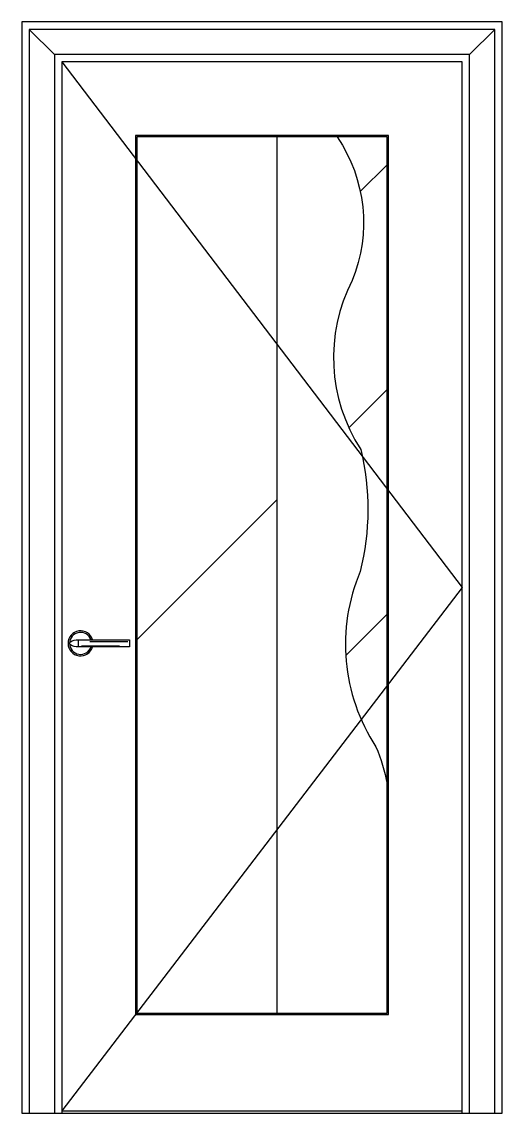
# Model space of a CAD drawing. Header units: metres. Extents: x -4673 to -3713, y 0 to 2180.
import ezdxf

# ---------------------------------------------------------------- set-up
doc = ezdxf.new("R2010")
doc.units = ezdxf.units.M
for name, color, linetype in [('2', 2, 'Continuous'), ('3', 3, 'Continuous'), ('4', 4, 'Continuous'), ('7', 7, 'Continuous'), ('BH', 3, 'Continuous')]:
    doc.layers.add(name, color=color, linetype=linetype)

msp = doc.modelspace()

# ---------------------------------------------------------------- hatches: boundary and pattern name
at = {"layer": 'BH'}
h = msp.add_hatch(dxfattribs=at)
h.set_pattern_fill('SACNCR', scale=800)
h.paths.add_polyline_path([(-4442.62, 200), (-4162.62, 200), (-4162.62, 1950), (-4442.62, 1950)])
h = msp.add_hatch(dxfattribs=at)
h.set_pattern_fill('ANSI31', scale=100)
h.paths.add_polyline_path([(-3995.2, 1325.96, -0.12), (-3996.32, 1082.31, 0.25), (-3964.88, 731.99, -0.06), (-3942.62, 657.1), (-3942.62, 1950), (-4042.14, 1950, -0.25), (-4012.33, 1663.46, 0.27)])

# ---------------------------------------------------------------- linework, layer by layer
at = {"layer": '2'}
for p, q in [((-4672.62, 0), (-3712.62, 0)), ((-4592.62, 0), (-3792.62, 0))]:
    msp.add_line(p, q, dxfattribs=at)
at = {"layer": '3'}
for p, q in [((-4607.62, 2115), (-4657.62, 2165)), ((-3777.62, 2115), (-3727.62, 2165)), ((-4162.62, 200), (-4162.62, 1950)), ((-4536.91, 942.32), (-4461.04, 942.32)), ((-4553.55, 933.8), (-4477.67, 933.8)), ((-4592.62, 5), (-3792.62, 5))]:
    msp.add_line(p, q, dxfattribs=at)
for points in [[(-3727.62, 0), (-3727.62, 2165), (-4657.62, 2165), (-4657.62, 0)], [(-3777.62, 0), (-3777.62, 2115), (-4607.62, 2115), (-4607.62, 0)], [(-4592.62, 2100), (-3792.62, 1050), (-4592.62, 5)]]:
    msp.add_lwpolyline(points, dxfattribs=at)
msp.add_lwpolyline([(-3939.62, 197), (-3939.62, 1953), (-4445.62, 1953), (-4445.62, 197)], close=True, dxfattribs=at)
msp.add_arc((-4555.18, 938.45), 22, 18.64, 341.53, dxfattribs=at)
at = {"layer": '4'}
msp.add_lwpolyline([(-3712.62, 0), (-3712.62, 2180), (-4672.62, 2180), (-4672.62, 0)], dxfattribs=at)
at = {"layer": '7'}
msp.add_line((-4560.18, 945.48), (-4560.18, 931.48), dxfattribs=at)
msp.add_lwpolyline([(-3792.62, 0), (-3792.62, 2100), (-4592.62, 2100), (-4592.62, 0)], dxfattribs=at)
msp.add_lwpolyline([(-3792.62, 0), (-3792.62, 2100), (-4592.62, 2100), (-4592.62, 0)], dxfattribs=at)
msp.add_lwpolyline([(-3942.62, 200), (-3942.62, 1950), (-4442.62, 1950), (-4442.62, 200)], close=True, dxfattribs=at)
for points in [[(-4042.14, 1950, -0.25), (-4012.33, 1663.46, 0.27), (-3995.2, 1325.96, -0.12), (-3996.32, 1082.31, 0.25), (-3964.88, 731.99, -0.06), (-3942.62, 657.1)], [(-4577.18, 938.42, -0.26), (-4575.39, 941.65, -0.14), (-4560.18, 945.48), (-4457.18, 945.48), (-4457.18, 931.48), (-4560.18, 931.48, -0.14), (-4575.39, 935.32, -0.26), (-4577.18, 938.55)]]:
    msp.add_lwpolyline(points, format="xyb", dxfattribs=at)
msp.add_arc((-4555.18, 938.45), 25, 16.33, 343.81, dxfattribs=at)

doc.saveas('drawing.dxf')
